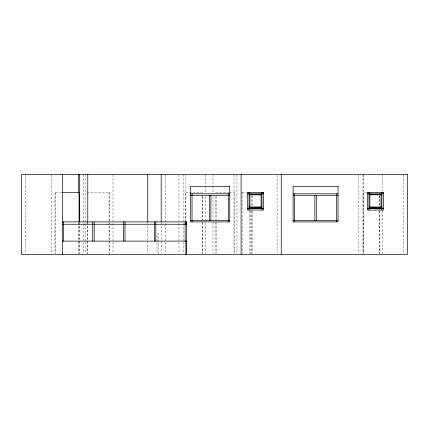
<?xml version="1.0" encoding="UTF-8"?>
<svg xmlns="http://www.w3.org/2000/svg" width="429" height="429" viewBox="0 0 429 429"><rect width="100%" height="100%" fill="white"/><g stroke="black" fill="none" stroke-linecap="round" stroke-linejoin="round"><path stroke-width="0.32" stroke-dasharray="2.15 1.61" d="M61.486 192.331L54.966 192.331L54.966 253.737M87.189 192.331L109.615 192.331L109.615 253.737M202.778 192.331L185.301 192.331L185.301 221.032M215.825 192.331L228.807 192.331M229.397 192.331L234.588 192.331L234.588 253.737M241.72 192.331L246.745 192.331M366.972 192.331L363.095 192.331L363.095 253.737M403.416 174.592L403.416 253.743M382.336 174.592L382.336 191.221M382.336 210.51L382.336 253.743M379.837 195.667L379.837 206.349M379.837 211.02L379.837 253.737M379.241 195.667L379.241 206.349M379.241 211.02L379.241 253.737M363.685 174.592L363.685 253.743M362.998 174.592L362.998 253.743M358.864 174.592L358.864 253.743M277.107 175.257L277.107 253.743M252.649 195.667L252.649 206.349M252.649 211.02L252.649 253.737M251.625 195.667L251.625 206.349M251.625 211.02L251.625 253.737M250.906 211.02L250.906 253.737M249.887 211.02L249.887 253.737M242.117 192.331L242.117 253.737M236.958 174.592L236.958 253.743M233.998 174.592L233.998 253.743M216.42 196.337L216.42 219.696M216.42 222.367L216.42 253.737M215.825 196.337L215.825 219.696M215.825 222.367L215.825 253.737M213.015 174.592L213.015 185.237M213.015 185.902L213.015 193.216M213.015 196.541L213.015 219.82M213.015 222.479L213.015 253.743M205.389 174.592L205.389 185.237M205.389 185.902L205.389 193.216M205.389 196.541L205.389 219.82M205.389 222.479L205.389 253.743M202.778 196.337L202.778 219.696M202.778 222.367L202.778 253.737M202.182 196.337L202.182 219.696M202.182 222.367L202.182 253.737M185.891 174.592L185.891 221.149M183.129 174.592L183.129 253.743M178.995 174.592L178.995 253.743M165.31 174.592L165.31 253.743M161.175 222.479L161.175 253.743M158.135 253.737L158.135 233.714L157.009 233.714L157.009 253.737M147.748 222.479L147.748 253.743M112.993 174.592L112.993 253.743M109.025 192.331L109.025 253.737M87.779 222.367L87.779 253.743M87.189 222.367L87.189 253.737M85.14 174.592L85.14 253.743M83.548 174.592L83.548 253.743M79.413 222.479L79.413 253.743M79.043 222.367L79.043 253.737M78.453 222.367L78.453 253.743M55.555 192.331L55.555 253.737M51.33 174.592L51.33 253.743M25.584 174.592L25.584 253.743"/><path stroke-width="0.64" d="M62.141 192.331L79.043 192.331L79.043 221.702M190.556 193.806L229.756 193.806M247.56 193.806L263.449 193.806M293.12 193.806L338.041 193.806M367.497 193.806L383.392 193.806M249.034 194.482L261.974 194.482M368.978 194.482L381.912 194.482M249.925 194.664L261.084 194.664M369.862 194.664L381.027 194.664M249.683 194.846L261.325 194.846M369.626 194.846L381.268 194.846M190.556 195.286L229.756 195.286M293.12 195.286L338.041 195.286M249.034 207.046L261.974 207.046M368.978 207.046L381.912 207.046M249.925 207.228L261.084 207.228M369.862 207.228L381.027 207.228M249.034 207.899L261.974 207.899M368.978 207.899L381.912 207.899M249.034 208.269L261.974 208.269M368.978 208.269L381.912 208.269M247.56 208.591L263.449 208.591M367.497 208.591L383.392 208.591M190.556 220.409L229.756 220.409M293.12 220.409L338.041 220.409M62.387 221.89L186.626 221.89L186.626 241.103L62.387 241.103M62.629 224.254L185.88 224.254L185.88 221.89M381.912 192.331L381.912 210.065M381.027 193.624L381.027 208.269M379.837 207.684L379.837 209.02M379.241 207.684L379.241 209.02M369.862 193.624L369.862 208.269M368.978 192.331L368.978 210.065M336.567 193.806L336.567 221.89M316.318 195.286L316.318 220.409M314.843 195.286L314.843 220.409M294.594 193.806L294.594 221.89M281.236 174.592L281.236 254.408M261.974 192.331L261.974 210.065M261.084 193.624L261.084 208.269M250.906 207.684L250.906 209.02M249.925 193.624L249.887 209.02M249.034 192.331L249.034 210.065M241.093 174.592L241.093 254.408M228.282 193.806L228.282 221.89M210.896 195.286L210.896 220.409M209.416 195.286L209.416 220.409M192.031 193.806L192.031 221.89M186.476 221.89L186.476 224.254M186.449 241.103L186.449 254.408M185.88 241.103L185.88 254.408M185.146 221.89L185.146 241.103M161.175 174.592L161.175 221.814M155.813 221.89L155.813 241.103M154.333 221.89L154.333 241.103M147.748 174.592L147.748 221.814M125 221.89L125 241.103M123.525 221.89L123.525 241.103M94.187 221.89L94.187 241.103M92.712 221.89L92.712 241.103M87.779 174.592L87.779 221.814M79.413 174.592L79.413 221.814M78.453 174.592L78.453 192.551M63.374 221.89L63.374 241.103M62.698 174.592L62.629 254.408M407.55 174.592L21.45 174.592L21.45 254.408L407.55 254.408L407.55 174.592M229.756 186.417L190.556 186.417L190.556 221.89L229.756 221.89L229.756 186.417M338.041 186.417L293.12 186.417L293.12 221.89L338.041 221.89L338.041 186.417M263.449 192.331L247.56 192.331L247.56 210.065L263.449 210.065L263.449 192.331M383.392 192.331L367.497 192.331L367.497 210.065L383.392 210.065L383.392 192.331"/></g></svg>
